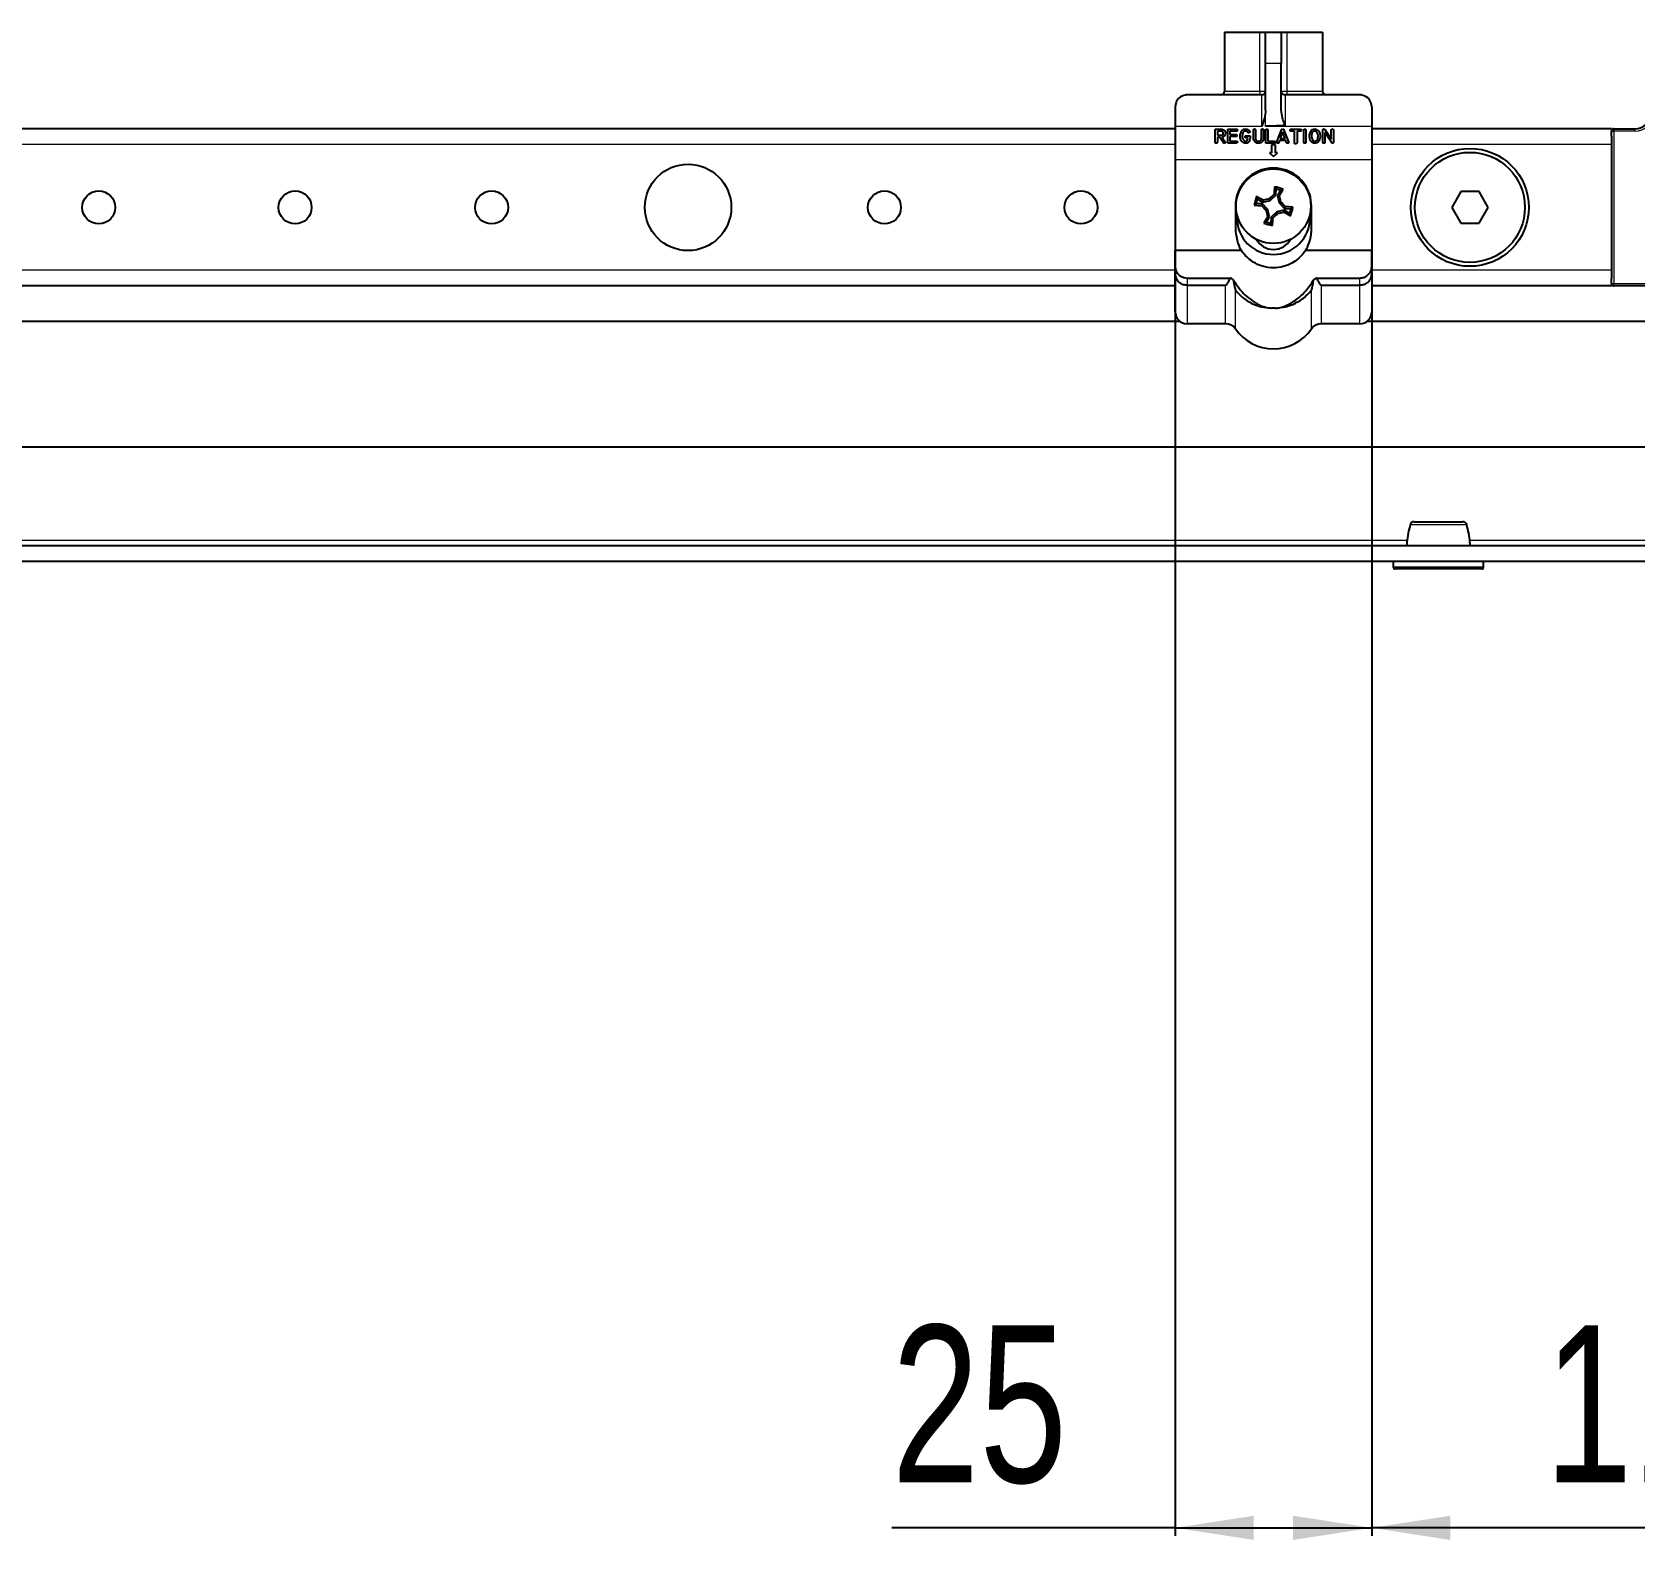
# Model space of a CAD drawing. Header units: millimetres. Extents: x -902 to 2905, y -1229 to 1219.
# Drawn here: x -440.1 to -236.2, y -825.2 to -633.3 of the extents above; entities that cross this region are included whole.
import ezdxf

# ---------------------------------------------------------------- set-up
doc = ezdxf.new("R2010")
doc.units = ezdxf.units.MM
doc.layers.add('FORMAT', color=7, linetype='Continuous')
doc.styles.add('SLDTEXTSTYLE0', font='TXT', dxfattribs={"width": 0.75})
doc.dimstyles.new('SLDDIMSTYLE0', dxfattribs={"dimtxt": 20, "dimasz": 10, "dimexe": 0, "dimexo": 0.0625, "dimgap": 5, "dimtad": 2, "dimdec": 1, "dimrnd": 1e-09, "dimzin": 12, "dimdsep": 46, "dimtxsty": 'SLDTEXTSTYLE0', "dimsah": 1, "dimcen": 0.09, "dimadec": 0, "dimazin": 3, "dimtfac": 1, "dimtofl": 0, "dimtmove": 0, "dimatfit": 3, "dimfxl": 0, "dimfrac": 2, "dimtolj": 1, "dimtzin": 12, "dimarcsym": 0})

# ---------------------------------------------------------------- blocks, each defined once
blk = doc.blocks.new('_D_8')
at = {"layer": 'FORMAT'}
for p, q in [((-269.66, -661.08), (-269.66, -824.62)), ((-159.16, -700.63), (-159.16, -824.62)), ((-159.16, -823.62), (-269.66, -823.62))]:
    blk.add_line(p, q, dxfattribs=at)
for points in [[(-269.66, -823.62), (-259.66, -825.16), (-259.66, -822.08)], [(-159.16, -823.62), (-169.16, -822.08), (-169.16, -825.16)]]:
    blk.add_solid(points, dxfattribs=at)
at = {"layer": 'FORMAT', "insert": (-247.66, -797.84), "char_height": 20, "attachment_point": 1, "style": 'SLDTEXTSTYLE0'}
blk.add_mtext('110,5', dxfattribs=at)
blk = doc.blocks.new('_D_9')
at = {"layer": 'FORMAT'}
for p, q in [((-294.66, -661.08), (-294.66, -824.62)), ((-269.66, -661.08), (-269.66, -824.62)), ((-294.66, -823.62), (-330.74, -823.62)), ((-294.66, -823.62), (-269.66, -823.62))]:
    blk.add_line(p, q, dxfattribs=at)
for points in [[(-294.66, -823.62), (-284.66, -825.16), (-284.66, -822.08)], [(-269.66, -823.62), (-279.66, -822.08), (-279.66, -825.16)]]:
    blk.add_solid(points, dxfattribs=at)
at = {"layer": 'FORMAT', "insert": (-330.74, -797.84), "char_height": 20, "attachment_point": 1, "style": 'SLDTEXTSTYLE0'}
blk.add_mtext('25', dxfattribs=at)

msp = doc.modelspace()

# ---------------------------------------------------------------- linework, layer by layer
at = {"color": 7, "linetype": 'Continuous', "lineweight": 25}
for p, q in [((-288.41, -633.32), (-288.41, -640.82)), ((-288.41, -633.32), (-283.88, -633.32)), ((-283.88, -633.32), (-283.16, -633.32)), ((-283.16, -633.32), (-281.16, -633.32)), ((-283.16, -637.32), (-283.16, -633.32)), ((-281.16, -633.32), (-281.16, -637.32)), ((-281.16, -633.32), (-280.44, -633.32)), ((-280.44, -633.32), (-275.91, -633.32)), ((-275.91, -633.32), (-275.91, -640.82)), ((-283.16, -643.26), (-283.16, -637.32)), ((-281.16, -643.26), (-281.16, -637.32)), ((-283.66, -641.32), (-293.16, -641.32)), ((-271.16, -641.32), (-280.66, -641.32)), ((-294.66, -642.82), (-294.66, -645.32)), ((-269.66, -642.82), (-269.66, -645.32)), ((-294.66, -645.62), (-674.16, -645.62)), ((-294.66, -645.32), (-294.66, -649.57)), ((-289.57, -647.33), (-289.57, -645.67)), ((-289.57, -645.67), (-288.81, -645.67)), ((-288.81, -645.93), (-289.3, -645.93)), ((-289.3, -645.93), (-289.3, -646.44)), ((-289.3, -646.44), (-288.72, -646.44)), ((-287.96, -647.44), (-287.96, -645.67)), ((-287.96, -645.67), (-286.9, -645.67)), ((-286.9, -645.93), (-287.7, -645.93)), ((-287.7, -645.93), (-287.7, -646.34)), ((-287.7, -646.34), (-286.95, -646.34)), ((-286.95, -646.61), (-287.7, -646.61)), ((-287.7, -646.61), (-287.7, -647.18)), ((-285.63, -646.51), (-285.13, -646.51)), ((-285.13, -646.51), (-285.13, -646.81)), ((-284.7, -646.86), (-284.7, -645.78)), ((-284.44, -645.78), (-284.44, -646.86)), ((-283.7, -646.84), (-283.7, -645.78)), ((-283.43, -645.78), (-283.43, -646.84)), ((-283.14, -647.47), (-283.14, -645.81)), ((-282.88, -645.81), (-282.88, -647.2)), ((-281.72, -647.29), (-281.15, -645.76)), ((-280.99, -646), (-281.29, -646.87)), ((-280.66, -646.87), (-280.99, -646)), ((-280.82, -645.78), (-280.23, -647.29)), ((-279.89, -645.67), (-278.77, -645.67)), ((-279.48, -645.93), (-279.89, -645.93)), ((-279.48, -647.4), (-279.48, -645.93)), ((-279.16, -645.93), (-279.16, -647.4)), ((-278.77, -645.93), (-279.16, -645.93)), ((-278.3, -647.33), (-278.3, -645.8)), ((-278.04, -645.8), (-278.04, -647.33)), ((-275.88, -647.33), (-275.88, -645.77)), ((-274.78, -647.36), (-275.62, -646.09)), ((-275.62, -646.09), (-275.62, -647.33)), ((-275.61, -645.73), (-274.8, -646.96)), ((-274.8, -646.96), (-274.8, -645.78)), ((-274.54, -645.78), (-274.54, -647.34)), ((-269.66, -645.32), (-269.66, -649.57)), ((-239.16, -645.62), (-269.66, -645.62)), ((-239.16, -645.62), (-239.16, -645.92)), ((-239.16, -646.56), (-239.16, -645.92)), ((-239.16, -646.56), (-239.16, -647.62)), ((-238.86, -645.62), (-236.16, -645.62)), ((-289.02, -646.7), (-289.3, -646.7)), ((-289.3, -646.7), (-289.3, -647.33)), ((-288.52, -647.41), (-289.02, -646.7)), ((-288.71, -646.7), (-288.31, -647.27)), ((-286.9, -647.44), (-287.96, -647.44)), ((-287.7, -647.18), (-286.9, -647.18)), ((-285.43, -646.77), (-285.63, -646.77)), ((-282.08, -647.47), (-283.14, -647.47)), ((-282.88, -647.2), (-282.08, -647.2)), ((-281.91, -647.67), (-282.41, -647.67)), ((-282.41, -647.67), (-282.41, -648.67)), ((-281.91, -648.67), (-281.91, -647.67)), ((-281.38, -647.13), (-281.47, -647.38)), ((-280.57, -647.13), (-281.38, -647.13)), ((-281.29, -646.87), (-280.66, -646.87)), ((-280.48, -647.37), (-280.57, -647.13)), ((-239.16, -647.62), (-239.16, -663.62)), ((-294.66, -649.57), (-294.66, -661.07)), ((-282.66, -648.67), (-282.16, -649.17)), ((-282.41, -648.67), (-282.66, -648.67)), ((-282.16, -649.17), (-281.66, -648.67)), ((-281.66, -648.67), (-281.91, -648.67)), ((-269.66, -649.57), (-269.66, -661.07)), ((-284.36, -655.14), (-284.19, -654.56)), ((-284.19, -654.56), (-284.31, -654.26)), ((-284.19, -654.56), (-283.5, -654.96)), ((-283.5, -654.96), (-283.47, -654.72)), ((-283.5, -654.96), (-282.56, -654.73)), ((-282.56, -654.73), (-282.68, -654.52)), ((-282.56, -654.73), (-281.86, -654.06)), ((-281.86, -654.06), (-282.08, -653.96)), ((-281.83, -653.26), (-282.02, -653)), ((-281.86, -654.06), (-281.83, -653.26)), ((-281.83, -653.26), (-281.25, -653.43)), ((-281.25, -653.43), (-281.65, -654.12)), ((-281.65, -654.12), (-281.42, -655.06)), ((-281.65, -654.12), (-281.41, -654.16)), ((-281.25, -653.43), (-280.95, -653.31)), ((-258.31, -653.62), (-259.47, -655.62)), ((-256, -653.62), (-258.31, -653.62)), ((-254.85, -655.62), (-256, -653.62)), ((-287.01, -655.47), (-287.01, -658.47)), ((-284.36, -655.14), (-284.63, -655.33)), ((-283.57, -655.17), (-284.36, -655.14)), ((-283.57, -655.17), (-283.67, -655.39)), ((-282.9, -655.87), (-283.57, -655.17)), ((-282.9, -655.87), (-283.11, -655.99)), ((-283.07, -657.5), (-282.66, -656.81)), ((-282.66, -656.81), (-282.91, -656.78)), ((-282.66, -656.81), (-282.9, -655.87)), ((-281.75, -656.2), (-282.45, -656.88)), ((-280.81, -655.97), (-281.75, -656.2)), ((-281.75, -656.2), (-281.64, -656.42)), ((-281.42, -655.06), (-281.21, -654.95)), ((-281.42, -655.06), (-280.75, -655.76)), ((-280.81, -655.97), (-280.85, -656.22)), ((-280.12, -656.38), (-280.81, -655.97)), ((-280.75, -655.76), (-280.65, -655.54)), ((-280.75, -655.76), (-279.95, -655.8)), ((-279.95, -655.8), (-280.12, -656.38)), ((-280.12, -656.38), (-280, -656.68)), ((-279.95, -655.8), (-279.69, -655.61)), ((-277.31, -658.47), (-277.31, -655.47)), ((-259.47, -655.62), (-258.31, -657.62)), ((-256, -657.62), (-254.85, -655.62)), ((-286.81, -656.97), (-287.01, -656.97)), ((-283.07, -657.5), (-283.37, -657.62)), ((-282.49, -657.67), (-283.07, -657.5)), ((-282.45, -656.88), (-282.49, -657.67)), ((-282.49, -657.67), (-282.3, -657.94)), ((-282.45, -656.88), (-282.23, -656.98)), ((-277.31, -656.97), (-277.51, -656.97)), ((-258.31, -657.62), (-256, -657.62)), ((-294.66, -663.21), (-294.66, -661.07)), ((-294.66, -661.07), (-286.25, -661.07)), ((-278.07, -661.07), (-269.66, -661.07)), ((-269.66, -663.21), (-269.66, -661.07)), ((-294.66, -664.12), (-294.66, -663.21)), ((-294.66, -668.92), (-294.66, -664.12)), ((-293.16, -664.61), (-287.64, -664.61)), ((-276.68, -664.61), (-271.16, -664.61)), ((-269.66, -663.21), (-269.66, -664.12)), ((-269.66, -664.12), (-269.66, -668.92)), ((-239.16, -663.62), (-239.16, -664.67)), ((-239.16, -665.32), (-239.16, -664.67)), ((-294.66, -665.62), (-674.16, -665.62)), ((-293.16, -665.5), (-288.25, -665.5)), ((-276.07, -665.5), (-271.16, -665.5)), ((-239.16, -665.62), (-269.66, -665.62)), ((-239.16, -665.32), (-239.16, -665.62)), ((-214.46, -665.62), (-238.86, -665.62)), ((-700.16, -670.12), (-294.06, -670.12)), ((-288.25, -670.42), (-293.16, -670.42)), ((-271.16, -670.42), (-276.07, -670.42)), ((-270.26, -670.12), (-175.28, -670.12)), ((-167.16, -686.12), (-700.16, -686.12)), ((-751.86, -698.62), (-161.46, -698.62)), ((-751.86, -700.62), (-161.46, -700.62)), ((-266.91, -700.62), (-266.91, -701.37)), ((-255.66, -701.62), (-266.66, -701.62)), ((-255.41, -701.37), (-255.41, -700.62))]:
    msp.add_line(p, q, dxfattribs=at)
at = {"color": 8, "linetype": 'Continuous', "lineweight": 18}
for p, q in [((-283.88, -640.82), (-283.88, -633.32)), ((-280.44, -633.32), (-280.44, -640.82)), ((-281.16, -637.32), (-283.16, -637.32)), ((-288.41, -640.82), (-283.88, -640.82)), ((-283.88, -640.82), (-283.16, -640.82)), ((-283.66, -645.32), (-283.66, -641.32)), ((-281.16, -640.82), (-280.44, -640.82)), ((-280.66, -641.32), (-280.66, -645.25)), ((-280.44, -640.82), (-275.91, -640.82)), ((-283.16, -645.32), (-283.16, -643.26)), ((-283.66, -645.32), (-294.66, -645.32)), ((-269.66, -645.32), (-283.16, -645.32)), ((-239.16, -645.92), (-238.86, -645.92)), ((-238.86, -645.92), (-238.86, -645.62)), ((-236.16, -645.92), (-238.86, -645.92)), ((-238.86, -645.92), (-238.86, -665.32)), ((-236.16, -645.62), (-236.16, -645.92)), ((-294.66, -647.62), (-674.16, -647.62)), ((-239.16, -647.62), (-269.66, -647.62)), ((-269.66, -649.57), (-294.66, -649.57)), ((-294.66, -663.62), (-674.16, -663.62)), ((-293.16, -664.61), (-293.16, -665.5)), ((-271.16, -665.5), (-271.16, -664.61)), ((-239.16, -663.62), (-269.66, -663.62)), ((-293.16, -665.5), (-293.16, -670.42)), ((-288.25, -670.42), (-288.25, -665.5)), ((-287.02, -666.1), (-287.02, -671.07)), ((-277.31, -671.07), (-277.31, -666.1)), ((-276.07, -665.5), (-276.07, -670.42)), ((-271.16, -670.42), (-271.16, -665.5)), ((-239.16, -665.32), (-238.86, -665.32)), ((-238.86, -665.32), (-214.46, -665.32)), ((-238.86, -665.62), (-238.86, -665.32)), ((-265.13, -698.02), (-648.19, -698.02)), ((-161.76, -698.02), (-257.19, -698.02)), ((-266.91, -701.37), (-255.41, -701.37))]:
    msp.add_line(p, q, dxfattribs=at)
at = {"color": 8, "linetype": 'Continuous', "lineweight": 18, "flags": 128}
for points in [[(-283.88, -640.82), (-283.89, -640.92), (-283.9, -641.01), (-283.91, -641.1), (-283.93, -641.17), (-283.95, -641.23), (-283.97, -641.28), (-284, -641.31), (-284.02, -641.32)], [(-280.3, -641.32), (-280.33, -641.31), (-280.35, -641.28), (-280.38, -641.23), (-280.4, -641.17), (-280.41, -641.1), (-280.43, -641.01), (-280.43, -640.92), (-280.44, -640.82)]]:
    msp.add_lwpolyline(points, dxfattribs=at)
at = {"color": 7, "linetype": 'Continuous', "lineweight": 25}
for centre, radius in [((-257.16, -655.62), 7.5), ((-257.16, -655.62), 7), ((-356.66, -655.62), 5.5), ((-282.16, -655.47), 4.75), ((-431.66, -655.62), 2.1), ((-406.66, -655.62), 2.1), ((-381.66, -655.62), 2.1), ((-331.66, -655.62), 2.1), ((-306.66, -655.62), 2.1)]:
    msp.add_circle(centre, radius, dxfattribs=at)
for centre, radius, start, end in [((-288.91, -640.82), 0.5, 270, 0), ((-283.66, -640.82), 0.5, 270, 0), ((-280.66, -640.82), 0.5, 180, 270), ((-275.41, -640.82), 0.5, 180, 270), ((-236.16, -643.62), 2, 270, 0), ((-238.86, -645.92), 0.3, 90, 180), ((-212.59, -675.76), 74.88, 163.3093, 164.166), ((-317.1, -715.02), 69.05, 60.8523, 61.6521), ((-264.46, -727.9), 75.61, 103.9464, 104.5642), ((-230.6, -709.34), 75.61, 132.9111, 133.5289), ((-213.16, -658.03), 69.05, 175.8232, 176.6231), ((-302.45, -725.03), 74.88, 73.3093, 74.166), ((-341.71, -620.53), 69.05, 330.8523, 331.6521), ((-354.59, -673.17), 75.61, 13.9464, 14.5642), ((-279.6, -586.47), 69.05, 265.8232, 266.6231), ((-228.29, -603.91), 75.61, 222.9111, 223.5289), ((-222.6, -690.41), 69.05, 150.8523, 151.6521), ((-209.73, -637.77), 75.61, 193.9464, 194.5642), ((-333.71, -601.6), 75.61, 312.9111, 313.5289), ((-299.86, -583.04), 75.61, 283.9464, 284.5642), ((-336.03, -707.02), 75.61, 42.9111, 43.5289), ((-247.22, -595.91), 69.05, 240.8523, 241.6521), ((-284.72, -724.47), 69.05, 85.8232, 86.6231), ((-351.72, -635.18), 74.88, 343.3093, 344.166), ((-282.16, -656.97), 4.65, 180, 0), ((-261.87, -585.9), 74.88, 253.3093, 254.166), ((-351.16, -652.91), 69.05, 355.8232, 356.6231), ((-282.16, -658.47), 2.5, 209.1291, 330.7764), ((-238.86, -665.32), 0.3, 180, 270), ((-293.16, -668.92), 1.5, 180, 270), ((-271.16, -668.92), 1.5, 270, 0), ((-288.25, -671.92), 1.5, 34.5604, 90), ((-282.16, -667.72), 5.89, 214.5604, 325.4396), ((-276.07, -671.92), 1.5, 90, 145.4396), ((-264.27, -696.12), 0.5, 89.9982, 165.4001), ((-258.05, -696.12), 0.5, 15.316, 90.0228), ((-266.66, -701.37), 0.25, 180, 270), ((-255.66, -701.37), 0.25, 270, 0)]:
    msp.add_arc(centre, radius, start, end, dxfattribs=at)
at = {"color": 8, "linetype": 'Continuous', "lineweight": 18}
msp.add_arc((-236.16, -643.62), 2.3, 270, 0, dxfattribs=at)
at = {"color": 7, "linetype": 'Continuous', "lineweight": 25}
msp.add_ellipse((15146.02, -645.32), major_axis=(15429.18, 0), ratio=0.000259, start_param=3.123591, end_param=3.141593, dxfattribs=at)
for points, knots in [([(-293.16, -641.32), (-293.16, -641.32), (-293.23, -641.32), (-293.58, -641.34), (-294.11, -641.58), (-294.58, -642.16), (-294.64, -642.63), (-294.66, -642.82)], [0, 0, 0, 0, 0.003231, 0.101221, 0.514725, 0.80586, 1, 1, 1, 1]), ([(-269.66, -642.82), (-269.68, -642.63), (-269.74, -642.16), (-270.21, -641.58), (-270.74, -641.34), (-271.09, -641.32), (-271.16, -641.32), (-271.16, -641.32)], [0, 0, 0, 0, 0.19414, 0.485275, 0.898779, 0.996769, 1, 1, 1, 1]), ([(-283.16, -643.26), (-283.2, -643.59), (-283.28, -644.3), (-283.54, -644.96), (-283.66, -645.31), (-283.66, -645.32)], [0, 0, 0, 0, 0.475461, 0.994056, 1, 1, 1, 1]), ([(-280.66, -645.25), (-280.66, -645.25), (-280.66, -645.25), (-280.67, -645.24), (-280.68, -645.22), (-280.72, -645.14), (-280.84, -644.81), (-281.06, -644.18), (-281.13, -643.58), (-281.16, -643.26)], [0, 0, 0, 0, 0.00167, 0.003889, 0.009531, 0.034361, 0.132751, 0.526214, 1, 1, 1, 1]), ([(-288.81, -645.67), (-288.74, -645.68), (-288.6, -645.69), (-288.49, -645.77), (-288.44, -645.81)], [0, 0, 0, 0, 0.559747, 1, 1, 1, 1]), ([(-288.62, -646), (-288.65, -645.98), (-288.71, -645.94), (-288.78, -645.94), (-288.81, -645.93)], [0, 0, 0, 0, 0.559136, 1, 1, 1, 1]), ([(-288.72, -646.44), (-288.69, -646.43), (-288.66, -646.43), (-288.63, -646.4), (-288.61, -646.39)], [0, 0, 0, 0, 0.558174, 1, 1, 1, 1]), ([(-288.47, -646.61), (-288.51, -646.64), (-288.59, -646.69), (-288.67, -646.7), (-288.71, -646.7)], [0, 0, 0, 0, 0.56031, 1, 1, 1, 1]), ([(-288.54, -646.2), (-288.54, -646.15), (-288.55, -646.08), (-288.6, -646.03), (-288.62, -646)], [0, 0, 0, 0, 0.559692, 1, 1, 1, 1]), ([(-288.61, -646.39), (-288.6, -646.38), (-288.57, -646.35), (-288.54, -646.28), (-288.54, -646.23), (-288.54, -646.2)], [0, 0, 0, 0, 0.279917, 0.56006, 1, 1, 1, 1]), ([(-288.27, -646.19), (-288.28, -646.29), (-288.3, -646.45), (-288.42, -646.56), (-288.47, -646.61)], [0, 0, 0, 0, 0.5594568, 1, 1, 1, 1]), ([(-288.44, -645.81), (-288.38, -645.87), (-288.29, -645.98), (-288.28, -646.13), (-288.27, -646.19)], [0, 0, 0, 0, 0.558947, 1, 1, 1, 1]), ([(-286.95, -646.34), (-286.93, -646.34), (-286.89, -646.34), (-286.83, -646.37), (-286.8, -646.42), (-286.8, -646.46), (-286.8, -646.47)], [0, 0, 0, 0, 0.280945, 0.559897, 0.779525, 1, 1, 1, 1]), ([(-286.8, -646.47), (-286.8, -646.5), (-286.8, -646.54), (-286.86, -646.6), (-286.92, -646.6), (-286.95, -646.61)], [0, 0, 0, 0, 0.281099, 0.559768, 1, 1, 1, 1]), ([(-286.9, -645.67), (-286.88, -645.67), (-286.83, -645.67), (-286.78, -645.7), (-286.75, -645.75), (-286.75, -645.79), (-286.75, -645.8)], [0, 0, 0, 0, 0.280872, 0.559701, 0.779382, 1, 1, 1, 1]), ([(-286.75, -645.8), (-286.75, -645.82), (-286.75, -645.87), (-286.81, -645.93), (-286.87, -645.93), (-286.9, -645.93)], [0, 0, 0, 0, 0.281053, 0.559663, 1, 1, 1, 1]), ([(-286.4, -646.57), (-286.4, -646.44), (-286.39, -646.19), (-286.26, -645.99), (-286.21, -645.9)], [0, 0, 0, 0, 0.56034, 1, 1, 1, 1]), ([(-286.21, -647.18), (-286.28, -647.07), (-286.39, -646.88), (-286.4, -646.67), (-286.4, -646.57)], [0, 0, 0, 0, 0.559347, 1, 1, 1, 1]), ([(-286.21, -645.9), (-286.13, -645.82), (-286, -645.67), (-285.8, -645.65), (-285.72, -645.65)], [0, 0, 0, 0, 0.559217, 1, 1, 1, 1]), ([(-285.73, -645.91), (-285.76, -645.91), (-285.83, -645.92), (-285.96, -646), (-286.11, -646.21), (-286.13, -646.42), (-286.14, -646.57)], [0, 0, 0, 0, 0.125332, 0.250695, 0.500738, 1, 1, 1, 1]), ([(-286.14, -646.57), (-286.13, -646.66), (-286.13, -646.81), (-286.05, -646.94), (-286.02, -647)], [0, 0, 0, 0, 0.55998, 1, 1, 1, 1]), ([(-285.76, -646.64), (-285.76, -646.62), (-285.75, -646.58), (-285.72, -646.53), (-285.67, -646.51), (-285.64, -646.51), (-285.63, -646.51)], [0, 0, 0, 0, 0.280637, 0.55889, 0.779144, 1, 1, 1, 1]), ([(-285.53, -645.96), (-285.57, -645.94), (-285.63, -645.91), (-285.7, -645.91), (-285.73, -645.91)], [0, 0, 0, 0, 0.558634, 1, 1, 1, 1]), ([(-285.72, -645.65), (-285.65, -645.65), (-285.52, -645.65), (-285.41, -645.71), (-285.37, -645.74)], [0, 0, 0, 0, 0.560514, 1, 1, 1, 1]), ([(-285.43, -646.07), (-285.45, -646.05), (-285.48, -646.01), (-285.52, -645.97), (-285.53, -645.96)], [0, 0, 0, 0, 0.560467, 1, 1, 1, 1]), ([(-285.32, -646.13), (-285.35, -646.13), (-285.39, -646.12), (-285.42, -646.09), (-285.43, -646.07)], [0, 0, 0, 0, 0.558039, 1, 1, 1, 1]), ([(-285.37, -645.74), (-285.33, -645.77), (-285.27, -645.82), (-285.22, -645.89), (-285.2, -645.92)], [0, 0, 0, 0, 0.559542, 1, 1, 1, 1]), ([(-285.17, -646.01), (-285.17, -646.03), (-285.18, -646.07), (-285.23, -646.11), (-285.27, -646.13), (-285.31, -646.13), (-285.32, -646.13)], [0, 0, 0, 0, 0.277709, 0.558209, 0.77892, 1, 1, 1, 1]), ([(-285.2, -645.92), (-285.19, -645.94), (-285.17, -645.96), (-285.17, -645.99), (-285.17, -646.01)], [0, 0, 0, 0, 0.560691, 1, 1, 1, 1]), ([(-284.7, -645.78), (-284.7, -645.76), (-284.7, -645.72), (-284.67, -645.67), (-284.63, -645.65), (-284.6, -645.65), (-284.58, -645.65)], [0, 0, 0, 0, 0.280849, 0.55949, 0.779158, 1, 1, 1, 1]), ([(-284.58, -645.65), (-284.56, -645.65), (-284.52, -645.65), (-284.47, -645.68), (-284.44, -645.73), (-284.44, -645.76), (-284.44, -645.78)], [0, 0, 0, 0, 0.28091, 0.559174, 0.779166, 1, 1, 1, 1]), ([(-283.7, -645.78), (-283.69, -645.76), (-283.69, -645.72), (-283.67, -645.67), (-283.62, -645.65), (-283.59, -645.65), (-283.57, -645.65)], [0, 0, 0, 0, 0.2809002, 0.5594983, 0.7791483, 1, 1, 1, 1]), ([(-283.57, -645.65), (-283.55, -645.65), (-283.51, -645.65), (-283.46, -645.68), (-283.43, -645.73), (-283.43, -645.76), (-283.43, -645.78)], [0, 0, 0, 0, 0.280888, 0.559023, 0.779155, 1, 1, 1, 1]), ([(-283.14, -645.81), (-283.14, -645.79), (-283.14, -645.75), (-283.11, -645.7), (-283.07, -645.67), (-283.04, -645.67), (-283.02, -645.67)], [0, 0, 0, 0, 0.280912, 0.559405, 0.779108, 1, 1, 1, 1]), ([(-283.02, -645.67), (-283, -645.67), (-282.96, -645.67), (-282.91, -645.71), (-282.88, -645.76), (-282.88, -645.79), (-282.88, -645.81)], [0, 0, 0, 0, 0.280813, 0.559099, 0.77917, 1, 1, 1, 1]), ([(-281.15, -645.76), (-281.14, -645.74), (-281.13, -645.7), (-281.08, -645.66), (-281.03, -645.65), (-281, -645.65)], [0, 0, 0, 0, 0.281465, 0.561772, 1, 1, 1, 1]), ([(-281, -645.65), (-280.98, -645.65), (-280.93, -645.65), (-280.86, -645.69), (-280.84, -645.74), (-280.82, -645.78)], [0, 0, 0, 0, 0.281226, 0.561522, 1, 1, 1, 1]), ([(-280.03, -645.8), (-280.03, -645.78), (-280.02, -645.74), (-279.99, -645.69), (-279.94, -645.67), (-279.91, -645.67), (-279.89, -645.67)], [0, 0, 0, 0, 0.280713, 0.558701, 0.779045, 1, 1, 1, 1]), ([(-279.89, -645.93), (-279.91, -645.93), (-279.95, -645.93), (-280, -645.9), (-280.03, -645.85), (-280.03, -645.82), (-280.03, -645.8)], [0, 0, 0, 0, 0.28076, 0.558821, 0.778915, 1, 1, 1, 1]), ([(-278.77, -645.67), (-278.75, -645.67), (-278.71, -645.67), (-278.65, -645.7), (-278.62, -645.75), (-278.62, -645.78), (-278.61, -645.8)], [0, 0, 0, 0, 0.280951, 0.559967, 0.779431, 1, 1, 1, 1]), ([(-278.61, -645.8), (-278.62, -645.82), (-278.62, -645.87), (-278.68, -645.93), (-278.74, -645.93), (-278.77, -645.93)], [0, 0, 0, 0, 0.281019, 0.559679, 1, 1, 1, 1]), ([(-278.3, -645.8), (-278.3, -645.78), (-278.3, -645.74), (-278.27, -645.7), (-278.23, -645.67), (-278.2, -645.67), (-278.18, -645.67)], [0, 0, 0, 0, 0.280828, 0.559417, 0.779393, 1, 1, 1, 1]), ([(-278.18, -645.67), (-278.16, -645.67), (-278.12, -645.67), (-278.07, -645.7), (-278.04, -645.75), (-278.04, -645.78), (-278.04, -645.8)], [0, 0, 0, 0, 0.280765, 0.559178, 0.779175, 1, 1, 1, 1]), ([(-277.58, -646.57), (-277.58, -646.44), (-277.56, -646.22), (-277.46, -646.03), (-277.41, -645.94)], [0, 0, 0, 0, 0.559914, 1, 1, 1, 1]), ([(-277.4, -647.19), (-277.46, -647.08), (-277.57, -646.88), (-277.58, -646.66), (-277.58, -646.57)], [0, 0, 0, 0, 0.559149, 1, 1, 1, 1]), ([(-277.41, -645.94), (-277.34, -645.85), (-277.22, -645.69), (-277.02, -645.66), (-276.93, -645.65)], [0, 0, 0, 0, 0.560137, 1, 1, 1, 1]), ([(-277.22, -646.11), (-277.25, -646.2), (-277.31, -646.34), (-277.32, -646.5), (-277.32, -646.57)], [0, 0, 0, 0, 0.559075, 1, 1, 1, 1]), ([(-277.32, -646.57), (-277.32, -646.65), (-277.31, -646.81), (-277.24, -646.95), (-277.21, -647.01)], [0, 0, 0, 0, 0.560273, 1, 1, 1, 1]), ([(-276.93, -645.91), (-276.97, -645.91), (-277.04, -645.92), (-277.14, -645.99), (-277.19, -646.07), (-277.22, -646.11)], [0, 0, 0, 0, 0.279832, 0.559843, 1, 1, 1, 1]), ([(-276.93, -645.65), (-276.87, -645.65), (-276.76, -645.66), (-276.56, -645.75), (-276.46, -645.87), (-276.4, -645.94)], [0, 0, 0, 0, 0.280496, 0.560765, 1, 1, 1, 1]), ([(-276.59, -646.11), (-276.64, -646.05), (-276.73, -645.94), (-276.87, -645.92), (-276.93, -645.91)], [0, 0, 0, 0, 0.559596, 1, 1, 1, 1]), ([(-276.48, -646.57), (-276.48, -646.48), (-276.49, -646.32), (-276.56, -646.18), (-276.59, -646.11)], [0, 0, 0, 0, 0.560046, 1, 1, 1, 1]), ([(-276.58, -647.01), (-276.55, -646.93), (-276.49, -646.79), (-276.48, -646.63), (-276.48, -646.57)], [0, 0, 0, 0, 0.559133, 1, 1, 1, 1]), ([(-276.4, -645.94), (-276.34, -646.05), (-276.23, -646.25), (-276.22, -646.47), (-276.22, -646.57)], [0, 0, 0, 0, 0.5593117, 1, 1, 1, 1]), ([(-276.22, -646.57), (-276.22, -646.69), (-276.24, -646.91), (-276.35, -647.1), (-276.39, -647.19)], [0, 0, 0, 0, 0.5598653, 1, 1, 1, 1]), ([(-275.88, -645.77), (-275.88, -645.75), (-275.88, -645.72), (-275.85, -645.67), (-275.81, -645.65), (-275.78, -645.65), (-275.76, -645.65)], [0, 0, 0, 0, 0.280941, 0.559114, 0.779089, 1, 1, 1, 1]), ([(-275.76, -645.65), (-275.75, -645.65), (-275.71, -645.65), (-275.65, -645.67), (-275.63, -645.71), (-275.61, -645.73)], [0, 0, 0, 0, 0.2806376, 0.5608768, 1, 1, 1, 1]), ([(-274.8, -645.78), (-274.8, -645.76), (-274.8, -645.72), (-274.77, -645.67), (-274.73, -645.65), (-274.7, -645.65), (-274.68, -645.65)], [0, 0, 0, 0, 0.2808879, 0.5594825, 0.7792702, 1, 1, 1, 1]), ([(-274.68, -645.65), (-274.66, -645.65), (-274.62, -645.65), (-274.57, -645.68), (-274.54, -645.73), (-274.54, -645.76), (-274.54, -645.78)], [0, 0, 0, 0, 0.280836, 0.55925, 0.779182, 1, 1, 1, 1]), ([(-289.45, -647.47), (-289.47, -647.47), (-289.51, -647.46), (-289.55, -647.43), (-289.57, -647.38), (-289.57, -647.35), (-289.57, -647.33)], [0, 0, 0, 0, 0.280437, 0.558281, 0.778899, 1, 1, 1, 1]), ([(-289.3, -647.33), (-289.31, -647.35), (-289.31, -647.4), (-289.35, -647.45), (-289.4, -647.47), (-289.43, -647.47), (-289.45, -647.47)], [0, 0, 0, 0, 0.280498, 0.558325, 0.778868, 1, 1, 1, 1]), ([(-288.43, -647.47), (-288.44, -647.47), (-288.46, -647.47), (-288.49, -647.45), (-288.51, -647.43), (-288.52, -647.41)], [0, 0, 0, 0, 0.28022, 0.561305, 1, 1, 1, 1]), ([(-288.27, -647.34), (-288.28, -647.36), (-288.29, -647.4), (-288.33, -647.44), (-288.38, -647.47), (-288.41, -647.47), (-288.43, -647.47)], [0, 0, 0, 0, 0.278138, 0.558544, 0.779161, 1, 1, 1, 1]), ([(-288.31, -647.27), (-288.3, -647.28), (-288.28, -647.3), (-288.28, -647.33), (-288.27, -647.34)], [0, 0, 0, 0, 0.561079, 1, 1, 1, 1]), ([(-286.9, -647.18), (-286.88, -647.18), (-286.84, -647.18), (-286.78, -647.21), (-286.75, -647.26), (-286.75, -647.3), (-286.75, -647.31)], [0, 0, 0, 0, 0.280912, 0.5597137, 0.7794989, 1, 1, 1, 1]), ([(-286.75, -647.31), (-286.75, -647.33), (-286.75, -647.38), (-286.81, -647.44), (-286.86, -647.44), (-286.9, -647.44)], [0, 0, 0, 0, 0.2812138, 0.5599009, 1, 1, 1, 1]), ([(-285.69, -647.47), (-285.74, -647.46), (-285.86, -647.45), (-286.06, -647.36), (-286.15, -647.25), (-286.21, -647.18)], [0, 0, 0, 0, 0.280314, 0.560507, 1, 1, 1, 1]), ([(-286.02, -647), (-285.97, -647.06), (-285.89, -647.17), (-285.75, -647.19), (-285.69, -647.2)], [0, 0, 0, 0, 0.560858, 1, 1, 1, 1]), ([(-285.63, -646.77), (-285.65, -646.77), (-285.69, -646.77), (-285.73, -646.74), (-285.75, -646.69), (-285.76, -646.66), (-285.76, -646.64)], [0, 0, 0, 0, 0.280664, 0.558735, 0.779002, 1, 1, 1, 1]), ([(-285.69, -647.2), (-285.67, -647.2), (-285.61, -647.2), (-285.51, -647.15), (-285.48, -647.08), (-285.46, -647.04)], [0, 0, 0, 0, 0.281265, 0.561609, 1, 1, 1, 1]), ([(-285.34, -647.34), (-285.4, -647.38), (-285.5, -647.46), (-285.63, -647.46), (-285.69, -647.47)], [0, 0, 0, 0, 0.558998, 1, 1, 1, 1]), ([(-285.46, -647.04), (-285.45, -646.99), (-285.43, -646.9), (-285.43, -646.81), (-285.43, -646.77)], [0, 0, 0, 0, 0.559597, 1, 1, 1, 1]), ([(-285.13, -646.81), (-285.14, -646.92), (-285.15, -647.12), (-285.28, -647.28), (-285.34, -647.34)], [0, 0, 0, 0, 0.560493, 1, 1, 1, 1]), ([(-284.49, -647.33), (-284.56, -647.26), (-284.68, -647.12), (-284.7, -646.94), (-284.7, -646.86)], [0, 0, 0, 0, 0.558332, 1, 1, 1, 1]), ([(-284.04, -647.47), (-284.13, -647.47), (-284.3, -647.46), (-284.43, -647.37), (-284.49, -647.33)], [0, 0, 0, 0, 0.55925, 1, 1, 1, 1]), ([(-284.44, -646.86), (-284.43, -646.92), (-284.43, -647.02), (-284.35, -647.09), (-284.32, -647.13)], [0, 0, 0, 0, 0.560313, 1, 1, 1, 1]), ([(-284.32, -647.13), (-284.28, -647.15), (-284.2, -647.2), (-284.1, -647.2), (-284.06, -647.2)], [0, 0, 0, 0, 0.559441, 1, 1, 1, 1]), ([(-284.06, -647.2), (-284.01, -647.2), (-283.9, -647.19), (-283.77, -647.1), (-283.7, -646.97), (-283.7, -646.89), (-283.7, -646.84)], [0, 0, 0, 0, 0.280935, 0.559487, 0.779245, 1, 1, 1, 1]), ([(-283.43, -646.84), (-283.44, -646.94), (-283.45, -647.12), (-283.61, -647.34), (-283.83, -647.44), (-283.97, -647.46), (-284.04, -647.47)], [0, 0, 0, 0, 0.280416, 0.558636, 0.778958, 1, 1, 1, 1]), ([(-282.08, -647.2), (-282.06, -647.21), (-282.02, -647.21), (-281.96, -647.23), (-281.93, -647.28), (-281.93, -647.32), (-281.93, -647.34)], [0, 0, 0, 0, 0.280855, 0.559718, 0.779518, 1, 1, 1, 1]), ([(-281.93, -647.34), (-281.93, -647.36), (-281.93, -647.4), (-281.99, -647.46), (-282.05, -647.47), (-282.08, -647.47)], [0, 0, 0, 0, 0.2812663, 0.5600784, 1, 1, 1, 1]), ([(-281.73, -647.34), (-281.73, -647.33), (-281.73, -647.32), (-281.72, -647.3), (-281.72, -647.29)], [0, 0, 0, 0, 0.559504, 1, 1, 1, 1]), ([(-281.61, -647.47), (-281.62, -647.47), (-281.66, -647.46), (-281.7, -647.43), (-281.73, -647.39), (-281.73, -647.36), (-281.73, -647.34)], [0, 0, 0, 0, 0.279579, 0.559194, 0.779582, 1, 1, 1, 1]), ([(-281.47, -647.38), (-281.48, -647.39), (-281.49, -647.42), (-281.54, -647.46), (-281.58, -647.47), (-281.61, -647.47)], [0, 0, 0, 0, 0.2807697, 0.5608069, 1, 1, 1, 1]), ([(-280.36, -647.47), (-280.38, -647.47), (-280.41, -647.46), (-280.45, -647.43), (-280.47, -647.4), (-280.48, -647.37)], [0, 0, 0, 0, 0.280695, 0.560335, 1, 1, 1, 1]), ([(-280.22, -647.34), (-280.22, -647.36), (-280.23, -647.4), (-280.27, -647.44), (-280.32, -647.47), (-280.35, -647.47), (-280.36, -647.47)], [0, 0, 0, 0, 0.278517, 0.558613, 0.779333, 1, 1, 1, 1]), ([(-280.23, -647.29), (-280.23, -647.3), (-280.22, -647.32), (-280.22, -647.34), (-280.22, -647.34)], [0, 0, 0, 0, 0.560081, 1, 1, 1, 1]), ([(-279.33, -647.54), (-279.35, -647.54), (-279.4, -647.54), (-279.45, -647.5), (-279.47, -647.45), (-279.48, -647.42), (-279.48, -647.4)], [0, 0, 0, 0, 0.280822, 0.559059, 0.779094, 1, 1, 1, 1]), ([(-279.16, -647.4), (-279.17, -647.43), (-279.17, -647.47), (-279.23, -647.53), (-279.3, -647.54), (-279.33, -647.54)], [0, 0, 0, 0, 0.280801, 0.559621, 1, 1, 1, 1]), ([(-278.18, -647.47), (-278.2, -647.47), (-278.24, -647.46), (-278.28, -647.43), (-278.3, -647.38), (-278.3, -647.35), (-278.3, -647.33)], [0, 0, 0, 0, 0.280437, 0.558281, 0.778899, 1, 1, 1, 1]), ([(-278.04, -647.33), (-278.04, -647.36), (-278.04, -647.4), (-278.08, -647.45), (-278.13, -647.47), (-278.17, -647.47), (-278.18, -647.47)], [0, 0, 0, 0, 0.280518, 0.5583, 0.778735, 1, 1, 1, 1]), ([(-276.91, -647.47), (-276.96, -647.46), (-277.07, -647.46), (-277.26, -647.37), (-277.35, -647.25), (-277.4, -647.19)], [0, 0, 0, 0, 0.280367, 0.560574, 1, 1, 1, 1]), ([(-277.21, -647.01), (-277.17, -647.07), (-277.09, -647.18), (-276.96, -647.2), (-276.91, -647.2)], [0, 0, 0, 0, 0.5605673, 1, 1, 1, 1]), ([(-276.91, -647.2), (-276.87, -647.2), (-276.79, -647.2), (-276.67, -647.13), (-276.62, -647.06), (-276.58, -647.01)], [0, 0, 0, 0, 0.280435, 0.560605, 1, 1, 1, 1]), ([(-276.39, -647.19), (-276.47, -647.28), (-276.61, -647.44), (-276.81, -647.46), (-276.91, -647.47)], [0, 0, 0, 0, 0.559137, 1, 1, 1, 1]), ([(-275.76, -647.47), (-275.78, -647.47), (-275.82, -647.46), (-275.88, -647.42), (-275.88, -647.36), (-275.88, -647.33)], [0, 0, 0, 0, 0.281503, 0.560294, 1, 1, 1, 1]), ([(-275.62, -647.33), (-275.62, -647.35), (-275.62, -647.39), (-275.66, -647.45), (-275.71, -647.47), (-275.74, -647.47), (-275.76, -647.47)], [0, 0, 0, 0, 0.280569, 0.558477, 0.77887, 1, 1, 1, 1]), ([(-274.66, -647.47), (-274.68, -647.47), (-274.71, -647.46), (-274.75, -647.42), (-274.77, -647.38), (-274.78, -647.36)], [0, 0, 0, 0, 0.278585, 0.558866, 1, 1, 1, 1]), ([(-274.54, -647.34), (-274.54, -647.35), (-274.54, -647.39), (-274.57, -647.44), (-274.61, -647.47), (-274.64, -647.47), (-274.66, -647.47)], [0, 0, 0, 0, 0.280953, 0.559391, 0.779073, 1, 1, 1, 1]), ([(-277.31, -655.47), (-277.35, -654.96), (-277.44, -653.96), (-278.22, -652.49), (-279.4, -651.37), (-280.87, -650.7), (-282.49, -650.54), (-284.09, -650.92), (-285.47, -651.8), (-286.45, -653.04), (-286.94, -654.34), (-286.99, -655.13), (-287.01, -655.47)], [0, 0, 0, 0, 0.108524, 0.217459, 0.318088, 0.417791, 0.519828, 0.622975, 0.725929, 0.827131, 0.926323, 1, 1, 1, 1]), ([(-287.01, -658.47), (-286.93, -659.09), (-286.75, -660.37), (-286.29, -661.01), (-286.26, -661.06), (-286.25, -661.07)], [0, 0, 0, 0, 0.417668, 0.852903, 1, 1, 1, 1]), ([(-278.07, -661.07), (-278.02, -660.99), (-277.91, -660.82), (-277.39, -659.75), (-277.33, -658.77), (-277.31, -658.47)], [0, 0, 0, 0, 0.378823, 0.812228, 1, 1, 1, 1]), ([(-278.07, -661.07), (-278.09, -661.1), (-278.13, -661.17), (-278.49, -661.67), (-279.14, -662.31), (-280.07, -662.89), (-281.22, -663.28), (-282.55, -663.37), (-283.89, -663.07), (-285.02, -662.44), (-285.75, -661.76), (-286.13, -661.26), (-286.25, -661.08), (-286.25, -661.07), (-286.25, -661.07)], [0, 0, 0, 0, 0.088505, 0.177138, 0.262858, 0.344694, 0.430485, 0.525193, 0.625645, 0.723911, 0.812494, 0.894483, 0.978997, 1, 1, 1, 1]), ([(-294.66, -663.21), (-294.65, -663.35), (-294.62, -663.64), (-294.38, -664.04), (-294.02, -664.37), (-293.59, -664.57), (-293.29, -664.6), (-293.16, -664.61)], [0, 0, 0, 0, 0.205683, 0.411346, 0.618649, 0.832339, 1, 1, 1, 1]), ([(-294.66, -664.12), (-294.66, -664.14), (-294.66, -664.24), (-294.62, -664.49), (-294.46, -664.87), (-294.12, -665.22), (-293.67, -665.45), (-293.33, -665.48), (-293.16, -665.5)], [0, 0, 0, 0, 0.017854, 0.141405, 0.356083, 0.570731, 0.785365, 1, 1, 1, 1]), ([(-288.25, -665.5), (-288.24, -665.5), (-288.23, -665.5), (-288.2, -665.49), (-288.13, -665.46), (-288, -665.31), (-287.84, -665.02), (-287.71, -664.75), (-287.64, -664.61)], [0, 0, 0, 0, 0.008383, 0.019125, 0.04457, 0.140638, 0.521171, 1, 1, 1, 1]), ([(-287.28, -664.84), (-287.29, -664.83), (-287.4, -664.73), (-287.53, -664.66), (-287.64, -664.61)], [0, 0, 0, 0, 0.161974, 1, 1, 1, 1]), ([(-287.28, -664.84), (-287.25, -664.99), (-287.21, -665.27), (-287.14, -665.61), (-287.1, -665.86), (-287.04, -666.02), (-287.02, -666.1)], [0, 0, 0, 0, 0.383006, 0.690448, 0.847653, 1, 1, 1, 1]), ([(-287.28, -664.84), (-286.98, -665.3), (-286.26, -666.4), (-284.87, -667.57), (-283.52, -668.29), (-282.71, -668.41), (-282.42, -668.45)], [0, 0, 0, 0, 0.255351, 0.615516, 0.86211, 1, 1, 1, 1]), ([(-281.9, -668.45), (-281.69, -668.43), (-280.96, -668.33), (-279.6, -667.69), (-278.13, -666.5), (-277.36, -665.33), (-277.05, -664.84)], [0, 0, 0, 0, 0.1016514, 0.3451277, 0.7290479, 1, 1, 1, 1]), ([(-277.31, -666.1), (-277.3, -666.1), (-277.3, -666.09), (-277.29, -666.08), (-277.28, -666.05), (-277.25, -665.95), (-277.18, -665.63), (-277.11, -665.25), (-277.06, -664.93), (-277.05, -664.84)], [0, 0, 0, 0, 0.003748, 0.008698, 0.018275, 0.054741, 0.199177, 0.774578, 1, 1, 1, 1]), ([(-276.68, -664.61), (-276.78, -664.66), (-276.91, -664.73), (-277.02, -664.82), (-277.05, -664.84)], [0, 0, 0, 0, 0.7894027, 1, 1, 1, 1]), ([(-276.68, -664.61), (-276.65, -664.66), (-276.59, -664.81), (-276.49, -665), (-276.4, -665.17), (-276.33, -665.29), (-276.27, -665.36), (-276.23, -665.41), (-276.19, -665.45), (-276.16, -665.47), (-276.13, -665.49), (-276.1, -665.5), (-276.09, -665.5), (-276.07, -665.5), (-276.07, -665.5)], [0, 0, 0, 0, 0.193858, 0.459768, 0.637307, 0.756, 0.835565, 0.889145, 0.925488, 0.950425, 0.97632, 0.986721, 0.99531, 1, 1, 1, 1]), ([(-271.16, -664.61), (-270.99, -664.59), (-270.66, -664.56), (-270.21, -664.31), (-269.87, -663.95), (-269.69, -663.56), (-269.67, -663.31), (-269.66, -663.21)], [0, 0, 0, 0, 0.2129, 0.425707, 0.640613, 0.853382, 1, 1, 1, 1]), ([(-271.16, -665.5), (-270.99, -665.48), (-270.65, -665.45), (-270.21, -665.22), (-269.86, -664.87), (-269.7, -664.49), (-269.66, -664.24), (-269.66, -664.14), (-269.66, -664.12)], [0, 0, 0, 0, 0.2146349, 0.4292693, 0.6439174, 0.8585946, 0.982146, 1, 1, 1, 1]), ([(-287.02, -666.1), (-286.83, -666.33), (-286.31, -666.95), (-285.21, -667.75), (-283.81, -668.31), (-282.85, -668.41), (-282.42, -668.45)], [0, 0, 0, 0, 0.1696178, 0.4700388, 0.7626849, 1, 1, 1, 1]), ([(-281.9, -668.45), (-281.47, -668.41), (-280.52, -668.31), (-279.12, -667.75), (-278.01, -666.95), (-277.49, -666.33), (-277.31, -666.1)], [0, 0, 0, 0, 0.237351, 0.529954, 0.830331, 1, 1, 1, 1]), ([(-281.9, -668.45), (-282, -668.46), (-282.17, -668.47), (-282.35, -668.46), (-282.42, -668.45)], [0, 0, 0, 0, 0.558993, 1, 1, 1, 1]), ([(-264.75, -695.97), (-264.94, -696.71), (-265.16, -697.57), (-265.18, -698.49), (-265.18, -698.62)], [0, 0, 0, 0, 0.85815, 1, 1, 1, 1]), ([(-264.27, -695.62), (-264.23, -695.62), (-264.14, -695.62), (-263.59, -695.62), (-262.78, -695.62), (-261.79, -695.62), (-260.73, -695.62), (-259.94, -695.62), (-259.55, -695.62), (-259.46, -695.62)], [0, 0, 0, 0, 0.158514, 0.317278, 0.475863, 0.634247, 0.792477, 0.950708, 1, 1, 1, 1]), ([(-259.46, -695.62), (-259.26, -695.62), (-258.79, -695.62), (-258.25, -695.62), (-258.12, -695.62), (-258.06, -695.62)], [0, 0, 0, 0, 0.256553, 0.627981, 1, 1, 1, 1]), ([(-257.14, -698.62), (-257.14, -698.49), (-257.16, -697.57), (-257.38, -696.71), (-257.57, -695.97)], [0, 0, 0, 0, 0.14185, 1, 1, 1, 1])]:
    msp.add_open_spline(points, degree=3, knots=knots, dxfattribs=at)
at = {"color": 8, "linetype": 'Continuous', "lineweight": 18}
for points, knots in [([(-259.19, -695.99), (-259.3, -695.99), (-259.75, -695.99), (-260.27, -695.99), (-261.06, -695.99), (-261.89, -695.99), (-263.03, -695.99), (-263.98, -695.99), (-264.56, -695.99), (-264.81, -695.99), (-264.75, -695.99), (-264.74, -695.99)], [0, 0, 0, 0, 0.048751, 0.204942, 0.205393, 0.362034, 0.518827, 0.675799, 0.832923, 0.989778, 1, 1, 1, 1]), ([(-257.6, -695.99), (-257.59, -695.99), (-257.53, -695.99), (-257.84, -695.99), (-258.42, -695.99), (-258.97, -695.99), (-259.19, -695.99)], [0, 0, 0, 0, 0.0832709, 0.4242844, 0.7647248, 1, 1, 1, 1])]:
    msp.add_open_spline(points, degree=3, knots=knots, dxfattribs=at)

# ---------------------------------------------------------------- dimensions: what is measured, and where the dimension line sits
at = {"layer": 'FORMAT'}
dim = msp.add_linear_dim(base=(-269.66, -823.62), p1=(-294.66, -661.07), p2=(-269.66, -661.07), angle=0, dimstyle='SLDDIMSTYLE0', dxfattribs=at)
dim.commit()
dim.dimension.update_dxf_attribs({"geometry": '_D_9', "text_midpoint": (-315.96, -823.62), "dimtype": 160})
dim = msp.add_linear_dim(base=(-269.66, -823.62), p1=(-159.16, -700.62), p2=(-269.66, -661.07), dimstyle='SLDDIMSTYLE0', dxfattribs=at)
dim.commit()
dim.dimension.update_dxf_attribs({"geometry": '_D_8', "text_midpoint": (-214.41, -823.62), "dimtype": 160})

doc.saveas('drawing.dxf')
